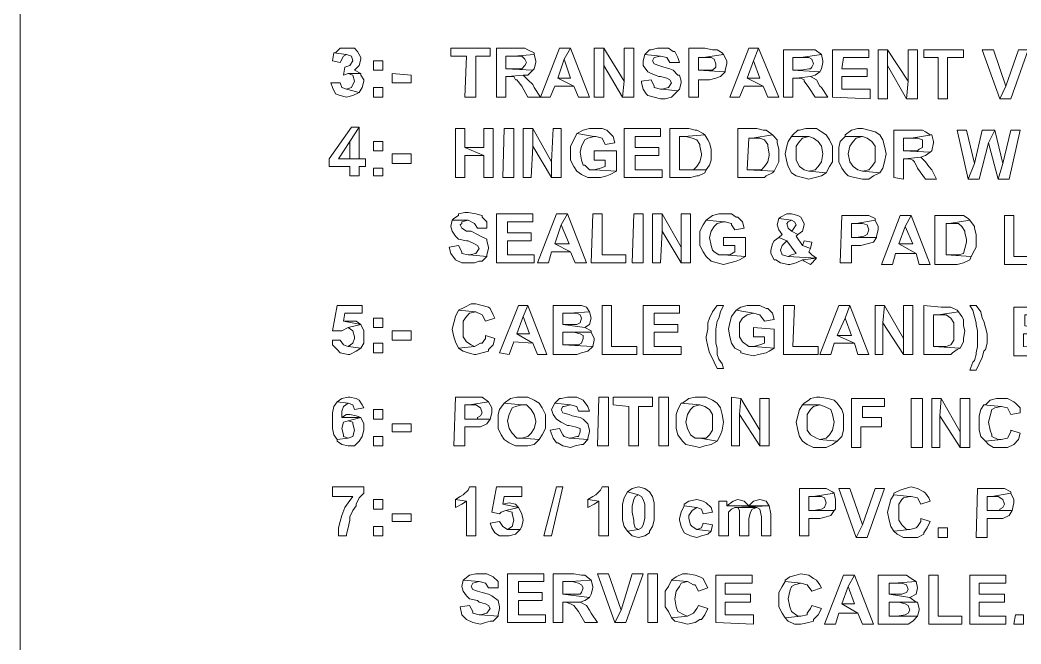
# Model space of a CAD drawing. Header units: inches. Extents: x 0.2 to 10.8, y 0.5 to 8.
# Drawn here: x 3.067 to 4.124, y 1.843 to 2.501 of the extents above; entities that cross this region are included whole.
import ezdxf

# ---------------------------------------------------------------- set-up
doc = ezdxf.new("R2010")
doc.units = ezdxf.units.IN
doc.header["$MEASUREMENT"] = 0
doc.layers.add('PDF_Geometry', color=7, linetype='Continuous')

msp = doc.modelspace()

# ---------------------------------------------------------------- linework, layer by layer
at = {"layer": 'PDF_Geometry', "lineweight": 13}
for points in [[(3.0667, 6.8167), (5.7417, 6.8167), (5.7417, 1.3367), (3.0667, 1.3367), (3.0667, 6.8167)], [(3.3983, 2.4667), (3.3967, 2.4583), (3.405, 2.4567), (3.4083, 2.4633), (3.4117, 2.465), (3.3983, 2.4667)], [(3.4117, 2.4717), (3.4117, 2.4717), (3.405, 2.4717), (3.4, 2.4667), (3.3983, 2.4667), (3.4117, 2.465), (3.4167, 2.4633), (3.4183, 2.4583), (3.415, 2.4533), (3.41, 2.4517), (3.4083, 2.4433), (3.4133, 2.445), (3.4267, 2.445), (3.42, 2.4483), (3.42, 2.4483), (3.425, 2.4533), (3.4267, 2.46), (3.4267, 2.4617), (3.4233, 2.4683), (3.42, 2.4717), (3.4117, 2.4717)], [(3.5633, 2.4717), (3.5217, 2.4717), (3.5217, 2.4633), (3.5383, 2.4633), (3.5367, 2.42), (3.5483, 2.42), (3.5483, 2.4633), (3.5633, 2.4633), (3.5633, 2.4717)], [(3.5917, 2.4717), (3.57, 2.4717), (3.57, 2.42), (3.58, 2.42), (3.58, 2.4417), (3.5817, 2.4417), (3.5983, 2.4433), (3.6033, 2.4433), (3.6083, 2.4483), (3.58, 2.45), (3.58, 2.4633), (3.5883, 2.4633), (3.61, 2.465), (3.61, 2.4667), (3.6033, 2.47), (3.6, 2.4717), (3.5917, 2.4717)], [(3.61, 2.465), (3.5883, 2.4633), (3.5883, 2.4633), (3.5967, 2.4633), (3.6, 2.46), (3.6017, 2.4567), (3.6, 2.4533), (3.5967, 2.45), (3.5967, 2.45), (3.5883, 2.45), (3.58, 2.45), (3.6083, 2.4483), (3.61, 2.45), (3.6117, 2.4567), (3.6117, 2.4583), (3.61, 2.465)], [(3.6483, 2.4717), (3.6367, 2.4717), (3.6167, 2.42), (3.6267, 2.42), (3.6317, 2.4317), (3.6517, 2.4317), (3.635, 2.44), (3.6417, 2.46), (3.6483, 2.4717)], [(3.6483, 2.4717), (3.6417, 2.46), (3.6483, 2.44), (3.635, 2.44), (3.6517, 2.4317), (3.6567, 2.42), (3.6683, 2.42), (3.6483, 2.4717)], [(3.6833, 2.4717), (3.6733, 2.4717), (3.6733, 2.42), (3.6833, 2.42), (3.6833, 2.4533), (3.6833, 2.4717)], [(3.6833, 2.4717), (3.6833, 2.4533), (3.7033, 2.42), (3.705, 2.4367), (3.6833, 2.4717)], [(3.715, 2.4717), (3.705, 2.4717), (3.705, 2.4367), (3.7033, 2.42), (3.715, 2.42), (3.715, 2.4717)], [(3.7267, 2.465), (3.725, 2.4583), (3.725, 2.4533), (3.73, 2.4467), (3.7333, 2.445), (3.7417, 2.4417), (3.7433, 2.4417), (3.75, 2.44), (3.7533, 2.4383), (3.755, 2.435), (3.7517, 2.43), (3.7517, 2.43), (3.745, 2.4283), (3.7617, 2.4267), (3.7633, 2.4283), (3.765, 2.435), (3.765, 2.4367), (3.7633, 2.4433), (3.7617, 2.4433), (3.7567, 2.4483), (3.7533, 2.45), (3.7467, 2.4517), (3.7417, 2.4533), (3.7367, 2.455), (3.735, 2.4583), (3.7367, 2.4617), (3.7367, 2.4617), (3.7433, 2.4633), (3.7267, 2.465)], [(3.7433, 2.4717), (3.74, 2.4717), (3.7333, 2.47), (3.7317, 2.47), (3.7267, 2.465), (3.7267, 2.465), (3.7433, 2.4633), (3.75, 2.4617), (3.7533, 2.4567), (3.7633, 2.4567), (3.7617, 2.4617), (3.7583, 2.4683), (3.7567, 2.4683), (3.7517, 2.4717), (3.7433, 2.4717)], [(3.79, 2.4717), (3.7733, 2.4717), (3.7733, 2.42), (3.7833, 2.42), (3.7833, 2.4383), (3.79, 2.4383), (3.795, 2.4383), (3.8017, 2.44), (3.8067, 2.4417), (3.8117, 2.4467), (3.7833, 2.4483), (3.7833, 2.4617), (3.7883, 2.4617), (3.81, 2.465), (3.8083, 2.4667), (3.8033, 2.47), (3.7983, 2.47), (3.79, 2.4717)], [(3.81, 2.465), (3.7883, 2.4617), (3.79, 2.4617), (3.7967, 2.4617), (3.8, 2.46), (3.8017, 2.455), (3.8017, 2.4517), (3.7983, 2.4483), (3.7967, 2.4483), (3.79, 2.4483), (3.7833, 2.4483), (3.8117, 2.4467), (3.8117, 2.4483), (3.8133, 2.455), (3.8133, 2.4583), (3.81, 2.465)], [(3.8467, 2.4717), (3.8367, 2.4717), (3.8167, 2.42), (3.8267, 2.42), (3.8317, 2.4317), (3.8517, 2.4317), (3.835, 2.44), (3.8417, 2.4583), (3.8467, 2.4717)], [(3.8467, 2.4717), (3.8417, 2.4583), (3.8483, 2.44), (3.835, 2.44), (3.8517, 2.4317), (3.8567, 2.42), (3.8683, 2.42), (3.8467, 2.4717)], [(3.895, 2.47), (3.8733, 2.47), (3.8733, 2.42), (3.8833, 2.42), (3.8833, 2.44), (3.8867, 2.44), (3.9017, 2.4417), (3.9067, 2.4433), (3.9117, 2.4467), (3.8833, 2.4483), (3.8833, 2.4617), (3.8917, 2.4617), (3.9133, 2.465), (3.9133, 2.465), (3.9067, 2.47), (3.9033, 2.47), (3.895, 2.47)], [(3.9133, 2.465), (3.8917, 2.4617), (3.8933, 2.4617), (3.9, 2.4617), (3.9033, 2.46), (3.905, 2.455), (3.9033, 2.4517), (3.9017, 2.45), (3.9, 2.45), (3.8917, 2.4483), (3.8833, 2.4483), (3.9117, 2.4467), (3.9133, 2.45), (3.915, 2.4567), (3.915, 2.4583), (3.9133, 2.465)], [(3.9633, 2.47), (3.925, 2.47), (3.925, 2.42), (3.965, 2.4183), (3.965, 2.4283), (3.935, 2.4283), (3.935, 2.4417), (3.9617, 2.4417), (3.9617, 2.45), (3.935, 2.45), (3.9367, 2.4617), (3.9633, 2.4617), (3.9633, 2.47)], [(3.9833, 2.47), (3.9733, 2.47), (3.9733, 2.4183), (3.9833, 2.4183), (3.9833, 2.4533), (3.9833, 2.47)], [(3.9833, 2.47), (3.9833, 2.4533), (4.0033, 2.4183), (4.005, 2.4367), (3.9833, 2.47)], [(4.015, 2.47), (4.005, 2.47), (4.005, 2.4367), (4.0033, 2.4183), (4.015, 2.4183), (4.015, 2.47)], [(4.0633, 2.47), (4.0217, 2.47), (4.0217, 2.4617), (4.0367, 2.4617), (4.0367, 2.4183), (4.0467, 2.4183), (4.0467, 2.4617), (4.0633, 2.4617), (4.0633, 2.47)], [(4.095, 2.47), (4.0833, 2.47), (4.1017, 2.4183), (4.1083, 2.4317), (4.095, 2.47)], [(4.1317, 2.47), (4.1217, 2.47), (4.1083, 2.4317), (4.1017, 2.4183), (4.1133, 2.4183), (4.1317, 2.47)], [(3.45, 2.4583), (3.44, 2.4583), (3.44, 2.4483), (3.45, 2.4483), (3.45, 2.4583)], [(3.4267, 2.445), (3.4133, 2.445), (3.4183, 2.4433), (3.42, 2.4367), (3.4167, 2.43), (3.4117, 2.4283), (3.425, 2.425), (3.4283, 2.43), (3.43, 2.4367), (3.43, 2.4383), (3.4267, 2.4433), (3.4267, 2.445)], [(3.46, 2.435), (3.46, 2.445), (3.48, 2.4433), (3.48, 2.435), (3.46, 2.435)], [(3.5983, 2.4433), (3.5817, 2.4417), (3.5883, 2.4417), (3.59, 2.4383), (3.5917, 2.4383), (3.5967, 2.4317), (3.6033, 2.42), (3.6167, 2.42), (3.61, 2.43), (3.6083, 2.4333), (3.6033, 2.4383), (3.5983, 2.4433)], [(3.405, 2.435), (3.395, 2.435), (3.3967, 2.43), (3.4, 2.4233), (3.405, 2.4217), (3.4117, 2.42), (3.4183, 2.4217), (3.425, 2.425), (3.4117, 2.4283), (3.4067, 2.43), (3.405, 2.435)], [(3.7333, 2.4383), (3.7233, 2.4367), (3.7233, 2.435), (3.725, 2.4283), (3.7283, 2.4233), (3.73, 2.4217), (3.7367, 2.42), (3.7433, 2.4183), (3.7483, 2.4183), (3.755, 2.42), (3.7567, 2.4217), (3.7617, 2.4267), (3.745, 2.4283), (3.7433, 2.4283), (3.7367, 2.43), (3.7367, 2.4317), (3.7333, 2.4383)], [(3.9017, 2.4417), (3.8867, 2.44), (3.8917, 2.44), (3.895, 2.4383), (3.895, 2.4367), (3.9, 2.43), (3.9067, 2.42), (3.92, 2.42), (3.9133, 2.43), (3.9117, 2.4317), (3.9083, 2.4383), (3.9017, 2.4417)], [(3.45, 2.43), (3.44, 2.43), (3.44, 2.42), (3.45, 2.42), (3.45, 2.43)], [(3.425, 2.3883), (3.4167, 2.3883), (3.3933, 2.355), (3.3933, 2.3467), (3.415, 2.3467), (3.415, 2.3367), (3.425, 2.3367), (3.425, 2.3467), (3.4317, 2.3467), (3.4317, 2.355), (3.425, 2.355), (3.4033, 2.355), (3.415, 2.3733), (3.425, 2.3883)], [(3.425, 2.3883), (3.415, 2.3733), (3.415, 2.355), (3.4033, 2.355), (3.425, 2.355), (3.425, 2.3883)], [(3.5367, 2.3867), (3.5267, 2.3867), (3.5267, 2.335), (3.5367, 2.335), (3.5367, 2.3583), (3.5567, 2.3583), (3.5367, 2.3667), (3.5367, 2.3867)], [(3.5667, 2.3867), (3.5567, 2.3867), (3.5567, 2.3667), (3.5367, 2.3667), (3.5567, 2.3583), (3.5567, 2.335), (3.5667, 2.335), (3.5667, 2.3867)], [(3.5767, 2.335), (3.5783, 2.3867), (3.5883, 2.3867), (3.5883, 2.335), (3.5767, 2.335)], [(3.6083, 2.3867), (3.5983, 2.3867), (3.5983, 2.335), (3.6067, 2.335), (3.6083, 2.3683), (3.6083, 2.3867)], [(3.6083, 2.3867), (3.6083, 2.3683), (3.6283, 2.335), (3.6283, 2.3517), (3.6083, 2.3867)], [(3.6383, 2.3867), (3.63, 2.3867), (3.6283, 2.3517), (3.6283, 2.335), (3.6383, 2.335), (3.6383, 2.3867)], [(3.655, 2.3817), (3.6517, 2.375), (3.6517, 2.375), (3.6483, 2.3683), (3.6483, 2.3617), (3.6483, 2.3533), (3.6517, 2.3467), (3.655, 2.3417), (3.66, 2.3383), (3.66, 2.3383), (3.6667, 2.335), (3.6733, 2.335), (3.68, 2.335), (3.6867, 2.3367), (3.69, 2.3383), (3.6967, 2.3417), (3.6733, 2.3433), (3.6683, 2.3433), (3.6633, 2.3483), (3.6617, 2.3483), (3.66, 2.3533), (3.6583, 2.3617), (3.66, 2.3683), (3.6633, 2.375), (3.6667, 2.3767), (3.6733, 2.3783), (3.655, 2.3817)], [(3.6733, 2.3867), (3.6683, 2.3867), (3.6617, 2.385), (3.655, 2.3817), (3.6733, 2.3783), (3.675, 2.3783), (3.6817, 2.3767), (3.6817, 2.3767), (3.685, 2.37), (3.695, 2.3717), (3.6933, 2.3783), (3.6883, 2.3833), (3.6867, 2.385), (3.6817, 2.3867), (3.6733, 2.3867)], [(3.7433, 2.3867), (3.705, 2.3867), (3.705, 2.335), (3.745, 2.335), (3.745, 2.3433), (3.7167, 2.3433), (3.7167, 2.3583), (3.7417, 2.3583), (3.7417, 2.3667), (3.7167, 2.3667), (3.7167, 2.3783), (3.7433, 2.3783), (3.7433, 2.3867)], [(3.7733, 2.3867), (3.7533, 2.3867), (3.7533, 2.335), (3.7733, 2.335), (3.775, 2.335), (3.7817, 2.3367), (3.7833, 2.3367), (3.79, 2.34), (3.7917, 2.3433), (3.7633, 2.3433), (3.7633, 2.3783), (3.7683, 2.3783), (3.79, 2.38), (3.7883, 2.3817), (3.7817, 2.385), (3.78, 2.385), (3.7733, 2.3867)], [(3.79, 2.38), (3.7683, 2.3783), (3.77, 2.3783), (3.7767, 2.3767), (3.7817, 2.375), (3.785, 2.37), (3.785, 2.3683), (3.7867, 2.36), (3.7867, 2.3583), (3.785, 2.3517), (3.7817, 2.3467), (3.7783, 2.3433), (3.7717, 2.3433), (3.7633, 2.3433), (3.7917, 2.3433), (3.795, 2.3483), (3.7967, 2.3533), (3.7967, 2.36), (3.7967, 2.365), (3.795, 2.3717), (3.7933, 2.375), (3.79, 2.38)], [(3.845, 2.3867), (3.825, 2.3867), (3.825, 2.335), (3.845, 2.335), (3.8467, 2.335), (3.8533, 2.335), (3.855, 2.3367), (3.8617, 2.34), (3.8633, 2.3417), (3.835, 2.3433), (3.8367, 2.3767), (3.84, 2.3767), (3.8617, 2.38), (3.86, 2.3817), (3.855, 2.385), (3.8517, 2.385), (3.845, 2.3867)], [(3.8617, 2.38), (3.84, 2.3767), (3.8433, 2.3767), (3.8483, 2.3767), (3.8533, 2.375), (3.8567, 2.37), (3.8567, 2.3683), (3.8583, 2.36), (3.8583, 2.3583), (3.8567, 2.3517), (3.8533, 2.3467), (3.85, 2.3433), (3.8433, 2.3433), (3.835, 2.3433), (3.8633, 2.3417), (3.8667, 2.3483), (3.8683, 2.3517), (3.8683, 2.36), (3.8683, 2.365), (3.8667, 2.3717), (3.8667, 2.375), (3.8617, 2.38)], [(3.9, 2.3867), (3.8967, 2.3867), (3.89, 2.385), (3.8883, 2.385), (3.8833, 2.38), (3.8817, 2.3783), (3.9, 2.3783), (3.905, 2.3767), (3.91, 2.3733), (3.9133, 2.3683), (3.915, 2.36), (3.915, 2.36), (3.9133, 2.3517), (3.91, 2.3467), (3.9067, 2.3433), (3.9, 2.3417), (3.9183, 2.34), (3.9217, 2.3467), (3.925, 2.3517), (3.925, 2.36), (3.925, 2.36), (3.925, 2.3683), (3.9217, 2.375), (3.9183, 2.38), (3.9133, 2.3833), (3.9083, 2.3867), (3.9, 2.3867)], [(3.9567, 2.3867), (3.9517, 2.3867), (3.945, 2.385), (3.945, 2.385), (3.9383, 2.38), (3.9383, 2.3783), (3.9567, 2.3783), (3.9617, 2.3767), (3.9667, 2.3733), (3.97, 2.3683), (3.97, 2.36), (3.97, 2.36), (3.97, 2.3517), (3.9667, 2.3467), (3.9633, 2.3433), (3.9567, 2.3417), (3.975, 2.34), (3.9783, 2.345), (3.98, 2.3517), (3.9817, 2.36), (3.9817, 2.36), (3.98, 2.3683), (3.9783, 2.375), (3.975, 2.38), (3.97, 2.3833), (3.9633, 2.385), (3.9567, 2.3867)], [(4.0117, 2.385), (3.99, 2.385), (3.99, 2.335), (4, 2.3333), (4, 2.355), (4.0017, 2.355), (4.0183, 2.3567), (4.0233, 2.3583), (4.0283, 2.3617), (4, 2.3633), (4, 2.3767), (4.0083, 2.3767), (4.03, 2.38), (4.0283, 2.38), (4.0233, 2.3833), (4.02, 2.385), (4.0117, 2.385)], [(4.03, 2.38), (4.0083, 2.3767), (4.0083, 2.3767), (4.015, 2.3767), (4.02, 2.375), (4.02, 2.37), (4.02, 2.3667), (4.0167, 2.365), (4.015, 2.3633), (4.0067, 2.3633), (4, 2.3633), (4.0283, 2.3617), (4.03, 2.3633), (4.0317, 2.3717), (4.0317, 2.3733), (4.03, 2.38)], [(4.0667, 2.385), (4.0567, 2.385), (4.0683, 2.3333), (4.075, 2.35), (4.0667, 2.385)], [(4.0967, 2.385), (4.0833, 2.385), (4.075, 2.35), (4.0683, 2.3333), (4.08, 2.3333), (4.09, 2.3717), (4.0967, 2.385)], [(4.0967, 2.385), (4.09, 2.3717), (4.1, 2.3333), (4.105, 2.35), (4.0967, 2.385)], [(4.1233, 2.385), (4.1133, 2.385), (4.105, 2.35), (4.1, 2.3333), (4.1117, 2.3333), (4.1233, 2.385)], [(3.45, 2.3733), (3.44, 2.3733), (3.44, 2.3633), (3.45, 2.3633), (3.45, 2.3733)], [(3.8817, 2.3783), (3.8783, 2.3733), (3.8767, 2.3683), (3.875, 2.36), (3.8767, 2.3517), (3.8783, 2.3467), (3.8817, 2.34), (3.8867, 2.3367), (3.8933, 2.335), (3.9, 2.3333), (3.9067, 2.335), (3.9133, 2.3367), (3.9183, 2.34), (3.9183, 2.34), (3.9, 2.3417), (3.895, 2.3433), (3.89, 2.3467), (3.89, 2.3467), (3.8867, 2.3533), (3.8867, 2.36), (3.8867, 2.36), (3.8867, 2.3683), (3.89, 2.3733), (3.8933, 2.3767), (3.9, 2.3783), (3.8817, 2.3783)], [(3.9383, 2.3783), (3.9333, 2.3733), (3.9317, 2.3667), (3.9317, 2.36), (3.9317, 2.3517), (3.935, 2.345), (3.9383, 2.34), (3.9417, 2.3367), (3.9483, 2.335), (3.9567, 2.3333), (3.9633, 2.3333), (3.9683, 2.3367), (3.975, 2.34), (3.975, 2.34), (3.9567, 2.3417), (3.9517, 2.3433), (3.9467, 2.3467), (3.9467, 2.3467), (3.9433, 2.3517), (3.9417, 2.36), (3.9417, 2.36), (3.9433, 2.3683), (3.9467, 2.3733), (3.95, 2.3767), (3.9567, 2.3783), (3.9383, 2.3783)], [(3.46, 2.35), (3.46, 2.36), (3.48, 2.36), (3.48, 2.35), (3.46, 2.35)], [(3.6967, 2.3633), (3.6733, 2.3633), (3.6733, 2.3533), (3.685, 2.3533), (3.685, 2.3467), (3.68, 2.345), (3.6733, 2.3433), (3.6967, 2.3417), (3.6967, 2.3633)], [(4.0183, 2.3567), (4.0017, 2.355), (4.0067, 2.355), (4.01, 2.3533), (4.0117, 2.3517), (4.015, 2.345), (4.0233, 2.3333), (4.035, 2.3333), (4.03, 2.3433), (4.0267, 2.3467), (4.0233, 2.3517), (4.0183, 2.3567)], [(3.45, 2.345), (3.44, 2.345), (3.44, 2.3367), (3.45, 2.3367), (3.45, 2.345)], [(3.54, 2.2983), (3.5367, 2.2983), (3.53, 2.2967), (3.53, 2.295), (3.525, 2.2917), (3.5233, 2.29), (3.54, 2.29), (3.5467, 2.2867), (3.55, 2.2817), (3.56, 2.2817), (3.56, 2.2883), (3.555, 2.2933), (3.555, 2.295), (3.5483, 2.2967), (3.54, 2.2983)], [(3.6083, 2.2967), (3.57, 2.2967), (3.57, 2.245), (3.61, 2.245), (3.61, 2.2533), (3.5817, 2.2533), (3.5817, 2.2683), (3.6067, 2.2683), (3.6067, 2.2767), (3.5817, 2.2767), (3.5817, 2.2883), (3.6083, 2.2883), (3.6083, 2.2967)], [(3.645, 2.2967), (3.6333, 2.2967), (3.6133, 2.245), (3.625, 2.245), (3.6283, 2.2567), (3.6483, 2.2567), (3.6317, 2.265), (3.6383, 2.285), (3.645, 2.2967)], [(3.645, 2.2967), (3.6383, 2.285), (3.6467, 2.265), (3.6317, 2.265), (3.6483, 2.2567), (3.6533, 2.245), (3.665, 2.245), (3.645, 2.2967)], [(3.6817, 2.2967), (3.6717, 2.2967), (3.67, 2.245), (3.7067, 2.245), (3.7067, 2.2533), (3.6817, 2.2533), (3.6817, 2.2967)], [(3.7133, 2.245), (3.715, 2.2967), (3.725, 2.2967), (3.725, 2.245), (3.7133, 2.245)], [(3.745, 2.2967), (3.735, 2.2967), (3.735, 2.245), (3.7433, 2.245), (3.745, 2.2783), (3.745, 2.2967)], [(3.745, 2.2967), (3.745, 2.2783), (3.765, 2.245), (3.765, 2.2617), (3.745, 2.2967)], [(3.775, 2.2967), (3.765, 2.2967), (3.765, 2.2617), (3.765, 2.245), (3.775, 2.245), (3.775, 2.2967)], [(3.81, 2.2967), (3.805, 2.2967), (3.7983, 2.295), (3.7917, 2.29), (3.81, 2.2883), (3.8117, 2.2883), (3.8183, 2.2867), (3.8183, 2.285), (3.8217, 2.28), (3.8317, 2.2817), (3.83, 2.2883), (3.825, 2.2933), (3.8233, 2.2933), (3.8183, 2.2967), (3.81, 2.2967)], [(3.8817, 2.2967), (3.8767, 2.2967), (3.87, 2.2933), (3.8683, 2.2917), (3.8817, 2.29), (3.885, 2.2883), (3.8867, 2.285), (3.8833, 2.28), (3.8817, 2.2783), (3.8883, 2.275), (3.8933, 2.2783), (3.895, 2.285), (3.895, 2.2867), (3.8917, 2.2933), (3.8883, 2.295), (3.8817, 2.2967)], [(3.9517, 2.295), (3.935, 2.295), (3.9333, 2.245), (3.945, 2.245), (3.945, 2.2633), (3.9517, 2.2633), (3.955, 2.2633), (3.9617, 2.265), (3.9683, 2.2667), (3.9717, 2.2717), (3.945, 2.2717), (3.945, 2.2867), (3.95, 2.2867), (3.97, 2.29), (3.97, 2.2917), (3.9633, 2.295), (3.96, 2.295), (3.9517, 2.295)], [(4.0083, 2.295), (3.9967, 2.295), (3.9767, 2.2433), (3.9883, 2.2433), (3.9917, 2.255), (4.0133, 2.255), (3.995, 2.265), (4.0017, 2.2833), (4.0083, 2.295)], [(4.0083, 2.295), (4.0017, 2.2833), (4.01, 2.265), (3.995, 2.265), (4.0133, 2.255), (4.0167, 2.2433), (4.0283, 2.2433), (4.0083, 2.295)], [(4.0533, 2.295), (4.0333, 2.295), (4.0333, 2.2433), (4.0533, 2.2433), (4.0567, 2.2433), (4.0633, 2.245), (4.0633, 2.245), (4.07, 2.2483), (4.0717, 2.2517), (4.045, 2.2533), (4.045, 2.2867), (4.0483, 2.2867), (4.07, 2.29), (4.0683, 2.2917), (4.0633, 2.295), (4.0617, 2.295), (4.0533, 2.295)], [(4.1167, 2.295), (4.1067, 2.295), (4.1067, 2.2433), (4.1417, 2.2433), (4.1417, 2.2517), (4.1167, 2.2517), (4.1167, 2.295)], [(3.5233, 2.29), (3.5217, 2.2833), (3.5233, 2.2783), (3.5267, 2.2733), (3.53, 2.27), (3.5383, 2.2683), (3.54, 2.2683), (3.5467, 2.265), (3.55, 2.2633), (3.5517, 2.26), (3.5483, 2.255), (3.5483, 2.255), (3.5417, 2.2533), (3.56, 2.2517), (3.56, 2.2533), (3.5617, 2.26), (3.5617, 2.2617), (3.56, 2.2683), (3.56, 2.27), (3.5533, 2.2733), (3.55, 2.275), (3.5433, 2.2783), (3.5383, 2.2783), (3.5333, 2.2817), (3.5317, 2.285), (3.5333, 2.2867), (3.5333, 2.2883), (3.54, 2.29), (3.5233, 2.29)], [(3.7917, 2.29), (3.7883, 2.285), (3.7883, 2.285), (3.785, 2.2783), (3.785, 2.27), (3.785, 2.2633), (3.7883, 2.2567), (3.7917, 2.2517), (3.7967, 2.2467), (3.7967, 2.2467), (3.8033, 2.245), (3.81, 2.2433), (3.8167, 2.245), (3.8233, 2.2467), (3.8267, 2.2483), (3.8333, 2.2517), (3.81, 2.2533), (3.805, 2.2533), (3.8, 2.2567), (3.7983, 2.2583), (3.7967, 2.2633), (3.795, 2.2717), (3.7967, 2.2783), (3.8, 2.2833), (3.8033, 2.2867), (3.81, 2.2883), (3.7917, 2.29)], [(3.8683, 2.2917), (3.8667, 2.285), (3.8683, 2.28), (3.8717, 2.275), (3.8683, 2.2717), (3.8767, 2.2683), (3.8867, 2.255), (3.8817, 2.2533), (3.8783, 2.2517), (3.9083, 2.25), (3.9033, 2.2533), (3.9, 2.2567), (3.9017, 2.26), (3.9017, 2.26), (3.8933, 2.2633), (3.8867, 2.2733), (3.8883, 2.275), (3.8817, 2.2783), (3.8783, 2.2817), (3.8767, 2.2867), (3.8783, 2.2883), (3.8817, 2.29), (3.8683, 2.2917)], [(3.97, 2.29), (3.95, 2.2867), (3.95, 2.2867), (3.9567, 2.2867), (3.9617, 2.285), (3.9633, 2.28), (3.9617, 2.275), (3.9583, 2.2733), (3.9583, 2.2733), (3.95, 2.2717), (3.945, 2.2717), (3.9717, 2.2717), (3.9717, 2.2733), (3.9733, 2.28), (3.9733, 2.2833), (3.97, 2.29)], [(4.07, 2.29), (4.0483, 2.2867), (4.0517, 2.2867), (4.0583, 2.2867), (4.0617, 2.2833), (4.065, 2.2783), (4.065, 2.2767), (4.0667, 2.27), (4.0667, 2.2667), (4.065, 2.26), (4.0633, 2.255), (4.0583, 2.2533), (4.0517, 2.2533), (4.045, 2.2533), (4.0717, 2.2517), (4.075, 2.2583), (4.0767, 2.2617), (4.0767, 2.2683), (4.0767, 2.275), (4.075, 2.2817), (4.075, 2.2833), (4.07, 2.29)], [(3.53, 2.2633), (3.52, 2.2617), (3.52, 2.2617), (3.5217, 2.255), (3.5267, 2.2483), (3.5267, 2.2483), (3.5333, 2.245), (3.5417, 2.245), (3.5467, 2.245), (3.5517, 2.2467), (3.555, 2.2467), (3.56, 2.2517), (3.5417, 2.2533), (3.54, 2.2533), (3.5333, 2.255), (3.5333, 2.2567), (3.53, 2.2633)], [(3.8333, 2.2717), (3.81, 2.2717), (3.81, 2.2633), (3.8217, 2.2633), (3.8217, 2.2567), (3.8167, 2.2533), (3.81, 2.2533), (3.8333, 2.2517), (3.8333, 2.2717)], [(3.8683, 2.2717), (3.8633, 2.2683), (3.8617, 2.265), (3.86, 2.2583), (3.86, 2.255), (3.8633, 2.2483), (3.865, 2.2483), (3.87, 2.245), (3.8783, 2.2433), (3.88, 2.2433), (3.8867, 2.245), (3.8867, 2.245), (3.8933, 2.2483), (3.9083, 2.25), (3.8783, 2.2517), (3.8717, 2.2533), (3.87, 2.2583), (3.8717, 2.2633), (3.8767, 2.2683), (3.8683, 2.2717)], [(3.895, 2.2683), (3.8933, 2.2633), (3.9017, 2.26), (3.9033, 2.2667), (3.895, 2.2683)], [(3.9083, 2.25), (3.8933, 2.2483), (3.895, 2.2467), (3.9017, 2.2433), (3.9083, 2.25)], [(3.4283, 2.2), (3.4017, 2.2), (3.3967, 2.1733), (3.405, 2.1733), (3.4067, 2.1733), (3.4133, 2.1767), (3.4267, 2.18), (3.4083, 2.1833), (3.41, 2.1917), (3.4283, 2.1917), (3.4283, 2.2)], [(3.5483, 2.2017), (3.5433, 2.2017), (3.5367, 2.1983), (3.53, 2.195), (3.53, 2.195), (3.5483, 2.1933), (3.5483, 2.1933), (3.555, 2.19), (3.555, 2.19), (3.5583, 2.1833), (3.5683, 2.1867), (3.5667, 2.19), (3.5633, 2.1967), (3.5617, 2.1983), (3.555, 2.2), (3.5483, 2.2017)], [(3.6033, 2.2), (3.5933, 2.2), (3.5733, 2.15), (3.5833, 2.1483), (3.5883, 2.1617), (3.6083, 2.16), (3.5917, 2.17), (3.5983, 2.1883), (3.6033, 2.2)], [(3.6033, 2.2), (3.5983, 2.1883), (3.605, 2.17), (3.5917, 2.17), (3.6083, 2.16), (3.6133, 2.1483), (3.6233, 2.1483), (3.6033, 2.2)], [(3.65, 2.2), (3.63, 2.2), (3.63, 2.1483), (3.6467, 2.1483), (3.655, 2.1483), (3.66, 2.15), (3.66, 2.15), (3.6667, 2.1517), (3.6717, 2.1567), (3.64, 2.1583), (3.64, 2.1717), (3.6483, 2.1717), (3.67, 2.1717), (3.67, 2.1733), (3.6633, 2.1767), (3.64, 2.18), (3.64, 2.1917), (3.6467, 2.1917), (3.6683, 2.1933), (3.665, 2.1983), (3.66, 2.2), (3.6583, 2.2), (3.65, 2.2)], [(3.6917, 2.2), (3.6817, 2.2), (3.6817, 2.1483), (3.7183, 2.1483), (3.7183, 2.1567), (3.6917, 2.1567), (3.6917, 2.2)], [(3.7633, 2.2), (3.725, 2.2), (3.725, 2.1483), (3.765, 2.1483), (3.765, 2.1567), (3.7367, 2.1567), (3.7367, 2.1717), (3.7617, 2.1717), (3.7617, 2.18), (3.7367, 2.18), (3.7367, 2.1917), (3.7633, 2.1917), (3.7633, 2.2)], [(3.81, 2.2), (3.8033, 2.2), (3.8017, 2.1983), (3.7983, 2.1933), (3.795, 2.1867), (3.7933, 2.1817), (3.7933, 2.175), (3.7917, 2.1667), (3.7917, 2.165), (3.7933, 2.1567), (3.795, 2.15), (3.7967, 2.1467), (3.8, 2.14), (3.8033, 2.1333), (3.81, 2.1333), (3.8083, 2.1383), (3.805, 2.1433), (3.8033, 2.1483), (3.8033, 2.155), (3.8017, 2.16), (3.8017, 2.1667), (3.8017, 2.1683), (3.8017, 2.175), (3.8033, 2.1833), (3.805, 2.1867), (3.8067, 2.1933), (3.81, 2.2)], [(3.8417, 2.2), (3.835, 2.2), (3.8283, 2.1983), (3.8233, 2.195), (3.8417, 2.1917), (3.8417, 2.1917), (3.8483, 2.19), (3.8483, 2.19), (3.8533, 2.1833), (3.8633, 2.185), (3.8617, 2.1917), (3.8567, 2.1967), (3.855, 2.1967), (3.8483, 2.2), (3.8417, 2.2)], [(3.885, 2.2), (3.8733, 2.2), (3.8733, 2.1483), (3.91, 2.1483), (3.91, 2.1567), (3.8833, 2.1567), (3.885, 2.2)], [(3.9433, 2.2), (3.9317, 2.2), (3.9117, 2.1483), (3.9233, 2.1483), (3.9267, 2.16), (3.9483, 2.16), (3.93, 2.1683), (3.9383, 2.1867), (3.9433, 2.2)], [(3.9433, 2.2), (3.9383, 2.1867), (3.945, 2.1683), (3.93, 2.1683), (3.9483, 2.16), (3.9517, 2.1483), (3.9633, 2.1483), (3.9433, 2.2)], [(3.98, 2.2), (3.97, 2.2), (3.97, 2.1483), (3.9783, 2.1483), (3.9783, 2.1817), (3.98, 2.2)], [(3.98, 2.2), (3.9783, 2.1817), (4, 2.1483), (4, 2.165), (3.98, 2.2)], [(4.01, 2.2), (4, 2.2), (4, 2.165), (4, 2.1483), (4.01, 2.1483), (4.01, 2.2)], [(4.04, 2.1983), (4.0217, 2.2), (4.0217, 2.1483), (4.04, 2.1483), (4.0433, 2.1483), (4.05, 2.1483), (4.0517, 2.15), (4.0567, 2.1533), (4.06, 2.155), (4.0317, 2.1567), (4.0317, 2.19), (4.0367, 2.19), (4.0583, 2.1933), (4.0567, 2.195), (4.05, 2.1983), (4.0483, 2.1983), (4.04, 2.1983)], [(4.0767, 2.2), (4.07, 2.2), (4.0733, 2.195), (4.075, 2.1883), (4.0767, 2.1817), (4.0767, 2.18), (4.0783, 2.1733), (4.0783, 2.1667), (4.0783, 2.165), (4.0783, 2.1583), (4.0783, 2.1567), (4.0767, 2.15), (4.0767, 2.1483), (4.075, 2.1417), (4.0733, 2.14), (4.07, 2.1317), (4.0767, 2.1317), (4.08, 2.1383), (4.0833, 2.145), (4.085, 2.1517), (4.0867, 2.1533), (4.0883, 2.16), (4.0883, 2.1667), (4.0883, 2.17), (4.0867, 2.1767), (4.085, 2.1833), (4.0833, 2.1867), (4.0817, 2.1933), (4.0767, 2.2)], [(3.53, 2.195), (3.5267, 2.1883), (3.525, 2.1817), (3.5233, 2.175), (3.525, 2.1667), (3.5267, 2.1617), (3.53, 2.155), (3.5467, 2.1567), (3.5433, 2.1583), (3.5383, 2.1617), (3.5383, 2.1617), (3.535, 2.1667), (3.535, 2.175), (3.535, 2.1833), (3.5383, 2.1883), (3.5417, 2.1917), (3.5483, 2.1933), (3.53, 2.195)], [(3.6683, 2.1933), (3.6467, 2.1917), (3.6483, 2.1917), (3.655, 2.1917), (3.6583, 2.19), (3.66, 2.1867), (3.6583, 2.1817), (3.655, 2.18), (3.655, 2.18), (3.6467, 2.18), (3.64, 2.18), (3.6633, 2.1767), (3.6683, 2.18), (3.67, 2.1867), (3.6683, 2.1933)], [(3.8233, 2.195), (3.8183, 2.1883), (3.8183, 2.1883), (3.8167, 2.1817), (3.815, 2.175), (3.8167, 2.1667), (3.8183, 2.16), (3.8217, 2.155), (3.8283, 2.1517), (3.8283, 2.15), (3.835, 2.1483), (3.8417, 2.1467), (3.8467, 2.1483), (3.855, 2.15), (3.8583, 2.1517), (3.8633, 2.155), (3.8417, 2.1567), (3.8367, 2.1567), (3.83, 2.1617), (3.83, 2.1617), (3.8267, 2.1667), (3.8267, 2.175), (3.8267, 2.1817), (3.83, 2.1867), (3.835, 2.19), (3.8417, 2.1917), (3.8233, 2.195)], [(4.0583, 2.1933), (4.0367, 2.19), (4.0383, 2.19), (4.045, 2.19), (4.05, 2.1867), (4.0533, 2.1817), (4.0533, 2.1817), (4.0533, 2.1733), (4.0533, 2.17), (4.0533, 2.1633), (4.05, 2.1583), (4.045, 2.1567), (4.04, 2.1567), (4.0317, 2.1567), (4.06, 2.155), (4.0633, 2.1617), (4.0633, 2.165), (4.065, 2.1733), (4.0633, 2.1783), (4.0633, 2.185), (4.0617, 2.1883), (4.0583, 2.1933)], [(4.1383, 2.1983), (4.1167, 2.1983), (4.1167, 2.1467), (4.135, 2.1467), (4.1417, 2.1467), (4.1467, 2.1483), (4.1467, 2.1483), (4.1533, 2.15), (4.1583, 2.155), (4.1267, 2.1567), (4.1267, 2.17), (4.1367, 2.17), (4.1583, 2.17), (4.1567, 2.1717), (4.15, 2.175), (4.1283, 2.1783), (4.1283, 2.19), (4.1333, 2.19), (4.1567, 2.1917), (4.1517, 2.1967), (4.1467, 2.1983), (4.145, 2.1983), (4.1383, 2.1983)], [(3.415, 2.1833), (3.4083, 2.1833), (3.4267, 2.18), (3.4217, 2.1833), (3.415, 2.1833)], [(3.4267, 2.18), (3.4133, 2.1767), (3.4183, 2.1733), (3.4183, 2.1733), (3.42, 2.1667), (3.42, 2.165), (3.4183, 2.16), (3.4133, 2.1567), (3.4267, 2.155), (3.43, 2.16), (3.43, 2.1667), (3.43, 2.1733), (3.4267, 2.18)], [(3.45, 2.1867), (3.44, 2.1867), (3.44, 2.1767), (3.45, 2.1767), (3.45, 2.1867)], [(3.46, 2.1633), (3.46, 2.1733), (3.48, 2.1733), (3.48, 2.1633), (3.46, 2.1633)], [(3.5583, 2.1683), (3.5583, 2.165), (3.555, 2.16), (3.5533, 2.16), (3.5467, 2.1567), (3.53, 2.155), (3.535, 2.1517), (3.54, 2.15), (3.5467, 2.1483), (3.5483, 2.1483), (3.555, 2.15), (3.5617, 2.1517), (3.5617, 2.1533), (3.5667, 2.1583), (3.5683, 2.165), (3.5583, 2.1683)], [(3.67, 2.1717), (3.6483, 2.1717), (3.6517, 2.1717), (3.6583, 2.17), (3.6617, 2.1683), (3.6617, 2.165), (3.66, 2.16), (3.6567, 2.1583), (3.65, 2.1583), (3.64, 2.1583), (3.6717, 2.1567), (3.6733, 2.1633), (3.6733, 2.165), (3.67, 2.1717)], [(3.8633, 2.175), (3.8417, 2.1767), (3.8417, 2.1667), (3.8533, 2.1667), (3.8533, 2.16), (3.8483, 2.1583), (3.8417, 2.1567), (3.8633, 2.155), (3.8633, 2.175)], [(3.405, 2.1633), (3.3967, 2.1633), (3.3967, 2.1583), (3.4017, 2.1533), (3.405, 2.15), (3.4133, 2.1483), (3.415, 2.1483), (3.4217, 2.1517), (3.4267, 2.155), (3.4133, 2.1567), (3.4083, 2.1583), (3.405, 2.1633)], [(3.45, 2.16), (3.44, 2.16), (3.44, 2.15), (3.45, 2.15), (3.45, 2.16)], [(3.4017, 2.0983), (3.3983, 2.0933), (3.3967, 2.0867), (3.3967, 2.0767), (3.3967, 2.07), (3.3983, 2.0633), (3.4017, 2.0583), (3.4133, 2.06), (3.4083, 2.0617), (3.4083, 2.0633), (3.4067, 2.07), (3.4083, 2.0767), (3.4133, 2.0783), (3.4267, 2.0817), (3.4067, 2.0817), (3.4067, 2.0883), (3.4083, 2.0933), (3.4133, 2.0967), (3.4017, 2.0983)], [(3.415, 2.1033), (3.4133, 2.1033), (3.4067, 2.1017), (3.4017, 2.0983), (3.4017, 2.0983), (3.4133, 2.0967), (3.4183, 2.095), (3.42, 2.09), (3.43, 2.0917), (3.4283, 2.095), (3.425, 2.1), (3.4217, 2.1017), (3.415, 2.1033)], [(3.5433, 2.1033), (3.5267, 2.1033), (3.525, 2.0517), (3.5367, 2.0517), (3.5367, 2.0717), (3.5433, 2.0717), (3.5467, 2.0717), (3.5533, 2.0717), (3.56, 2.075), (3.5633, 2.08), (3.5367, 2.08), (3.5367, 2.095), (3.5417, 2.095), (3.5617, 2.0983), (3.5617, 2.0983), (3.555, 2.1033), (3.5517, 2.1033), (3.5433, 2.1033)], [(3.5617, 2.0983), (3.5417, 2.095), (3.5417, 2.095), (3.5483, 2.095), (3.5533, 2.0917), (3.555, 2.0867), (3.5533, 2.0833), (3.55, 2.0817), (3.55, 2.08), (3.5417, 2.08), (3.5367, 2.08), (3.5633, 2.08), (3.5633, 2.08), (3.565, 2.0867), (3.565, 2.0917), (3.5617, 2.0983)], [(3.5783, 2.0967), (3.5733, 2.09), (3.5717, 2.085), (3.5717, 2.0767), (3.5717, 2.07), (3.575, 2.0633), (3.5783, 2.0583), (3.5833, 2.055), (3.59, 2.0517), (3.5967, 2.0517), (3.6033, 2.0517), (3.61, 2.0533), (3.615, 2.0583), (3.615, 2.0583), (3.5967, 2.06), (3.5917, 2.06), (3.5867, 2.065), (3.5867, 2.065), (3.5833, 2.07), (3.5817, 2.0783), (3.5817, 2.0783), (3.5833, 2.085), (3.5867, 2.0917), (3.59, 2.0933), (3.5967, 2.095), (3.5783, 2.0967)], [(3.5967, 2.1033), (3.5917, 2.1033), (3.585, 2.1017), (3.585, 2.1017), (3.5783, 2.0967), (3.5783, 2.0967), (3.5967, 2.095), (3.6017, 2.095), (3.6067, 2.09), (3.61, 2.085), (3.6117, 2.0783), (3.6117, 2.0767), (3.61, 2.07), (3.6067, 2.065), (3.6033, 2.0617), (3.5967, 2.06), (3.615, 2.0583), (3.6183, 2.0633), (3.6217, 2.07), (3.6217, 2.0767), (3.6217, 2.0783), (3.6217, 2.085), (3.6183, 2.0917), (3.615, 2.0967), (3.61, 2.1), (3.6033, 2.1033), (3.5967, 2.1033)], [(3.6317, 2.0967), (3.6283, 2.09), (3.63, 2.085), (3.6333, 2.08), (3.6383, 2.0767), (3.645, 2.0733), (3.6467, 2.0733), (3.6533, 2.0717), (3.6583, 2.07), (3.6583, 2.0667), (3.6567, 2.0617), (3.655, 2.0617), (3.6483, 2.06), (3.6667, 2.0583), (3.6667, 2.06), (3.6683, 2.0667), (3.6683, 2.0683), (3.6667, 2.075), (3.6667, 2.075), (3.6617, 2.08), (3.6583, 2.0817), (3.65, 2.0833), (3.6467, 2.085), (3.64, 2.0867), (3.6383, 2.09), (3.64, 2.0933), (3.6417, 2.0933), (3.6483, 2.095), (3.6317, 2.0967)], [(3.6483, 2.1033), (3.645, 2.1033), (3.6383, 2.1017), (3.6367, 2.1017), (3.6317, 2.0967), (3.6317, 2.0967), (3.6483, 2.095), (3.655, 2.0933), (3.6567, 2.0883), (3.6683, 2.0883), (3.6667, 2.0933), (3.6617, 2.1), (3.6617, 2.1), (3.655, 2.1033), (3.6483, 2.1033)], [(3.6767, 2.0517), (3.6783, 2.1033), (3.6883, 2.1033), (3.6883, 2.0517), (3.6767, 2.0517)], [(3.735, 2.1033), (3.6933, 2.1033), (3.6933, 2.095), (3.71, 2.0933), (3.71, 2.0517), (3.72, 2.0517), (3.72, 2.0933), (3.735, 2.0933), (3.735, 2.1033)], [(3.7417, 2.0517), (3.7417, 2.1033), (3.7517, 2.1033), (3.7517, 2.0517), (3.7417, 2.0517)], [(3.765, 2.0967), (3.7617, 2.09), (3.76, 2.085), (3.76, 2.0767), (3.76, 2.07), (3.7617, 2.0633), (3.7667, 2.0567), (3.77, 2.0533), (3.7767, 2.0517), (3.785, 2.05), (3.79, 2.0517), (3.7967, 2.0533), (3.8033, 2.0567), (3.8033, 2.0567), (3.785, 2.06), (3.78, 2.06), (3.775, 2.0633), (3.775, 2.0633), (3.7717, 2.07), (3.77, 2.0767), (3.77, 2.0767), (3.7717, 2.085), (3.775, 2.09), (3.7783, 2.0933), (3.785, 2.095), (3.765, 2.0967)], [(3.785, 2.1033), (3.78, 2.1033), (3.7733, 2.1017), (3.7733, 2.1017), (3.7667, 2.0967), (3.765, 2.0967), (3.785, 2.095), (3.79, 2.0933), (3.795, 2.09), (3.7983, 2.085), (3.7983, 2.0767), (3.7983, 2.0767), (3.7983, 2.0683), (3.795, 2.0633), (3.7917, 2.06), (3.785, 2.06), (3.8033, 2.0567), (3.8067, 2.0633), (3.8083, 2.0683), (3.81, 2.0767), (3.81, 2.0767), (3.8083, 2.085), (3.8067, 2.0917), (3.8033, 2.0967), (3.7983, 2.1), (3.7917, 2.1033), (3.785, 2.1033)], [(3.8283, 2.1017), (3.8183, 2.1033), (3.8183, 2.0517), (3.8267, 2.0517), (3.8267, 2.085), (3.8283, 2.1017)], [(3.8283, 2.1017), (3.8267, 2.085), (3.8483, 2.0517), (3.8483, 2.0683), (3.8283, 2.1017)], [(3.8583, 2.1017), (3.8483, 2.1017), (3.8483, 2.0683), (3.8483, 2.0517), (3.8583, 2.0517), (3.8583, 2.1017)], [(3.8933, 2.095), (3.89, 2.09), (3.8883, 2.0833), (3.8867, 2.0767), (3.8883, 2.0683), (3.89, 2.0617), (3.8933, 2.0567), (3.8983, 2.0533), (3.905, 2.05), (3.9117, 2.05), (3.9183, 2.05), (3.925, 2.0533), (3.93, 2.0567), (3.93, 2.0567), (3.9117, 2.0583), (3.9083, 2.06), (3.9017, 2.0633), (3.9017, 2.0633), (3.8983, 2.0683), (3.8983, 2.0767), (3.8983, 2.0767), (3.8983, 2.085), (3.9017, 2.09), (3.905, 2.0933), (3.9117, 2.095), (3.8933, 2.095)], [(3.9117, 2.1033), (3.9083, 2.1033), (3.9017, 2.1017), (3.9, 2.1), (3.895, 2.0967), (3.8933, 2.095), (3.9117, 2.095), (3.9167, 2.0933), (3.9233, 2.09), (3.925, 2.085), (3.9267, 2.0767), (3.9267, 2.0767), (3.925, 2.0683), (3.9217, 2.0633), (3.9183, 2.06), (3.9117, 2.0583), (3.93, 2.0567), (3.935, 2.0617), (3.9367, 2.0683), (3.9367, 2.0767), (3.9367, 2.0767), (3.9367, 2.085), (3.935, 2.09), (3.93, 2.0967), (3.9267, 2.1), (3.92, 2.1017), (3.9117, 2.1033)], [(3.98, 2.1017), (3.945, 2.1017), (3.945, 2.05), (3.955, 2.05), (3.955, 2.0717), (3.9767, 2.0717), (3.9767, 2.0817), (3.9567, 2.0817), (3.9567, 2.0933), (3.98, 2.0933), (3.98, 2.1017)], [(4.0083, 2.05), (4.0083, 2.1017), (4.02, 2.1017), (4.02, 2.05), (4.0083, 2.05)], [(4.04, 2.1017), (4.03, 2.1017), (4.03, 2.05), (4.0383, 2.05), (4.0383, 2.0833), (4.04, 2.1017)], [(4.04, 2.1017), (4.0383, 2.0833), (4.06, 2.05), (4.06, 2.0667), (4.04, 2.1017)], [(4.07, 2.1017), (4.06, 2.1017), (4.06, 2.0667), (4.06, 2.05), (4.07, 2.05), (4.07, 2.1017)], [(4.085, 2.095), (4.0817, 2.09), (4.08, 2.0833), (4.08, 2.075), (4.08, 2.0683), (4.0817, 2.0617), (4.0867, 2.0567), (4.1033, 2.0583), (4.1, 2.0583), (4.0933, 2.0617), (4.0933, 2.0633), (4.0917, 2.0683), (4.09, 2.0767), (4.0917, 2.0833), (4.0933, 2.09), (4.0967, 2.0917), (4.1033, 2.0933), (4.085, 2.095)], [(4.1033, 2.1017), (4.0983, 2.1017), (4.0917, 2.1), (4.0867, 2.095), (4.085, 2.095), (4.1033, 2.0933), (4.1033, 2.0933), (4.11, 2.0917), (4.11, 2.0917), (4.1133, 2.085), (4.1233, 2.0867), (4.1233, 2.0917), (4.1183, 2.0967), (4.1167, 2.0983), (4.11, 2.1017), (4.1033, 2.1017)], [(3.415, 2.085), (3.4117, 2.085), (3.4067, 2.0817), (3.4267, 2.0817), (3.4217, 2.0833), (3.415, 2.085)], [(3.45, 2.09), (3.44, 2.09), (3.44, 2.08), (3.45, 2.08), (3.45, 2.09)], [(3.4267, 2.0817), (3.4133, 2.0783), (3.4183, 2.0767), (3.4183, 2.075), (3.42, 2.0683), (3.42, 2.0683), (3.4183, 2.0617), (3.4133, 2.06), (3.4017, 2.0583), (3.4017, 2.0567), (3.4067, 2.0533), (3.4133, 2.0517), (3.42, 2.0517), (3.425, 2.0567), (3.4283, 2.0617), (3.43, 2.0683), (3.43, 2.075), (3.4267, 2.0817)], [(3.46, 2.0667), (3.46, 2.075), (3.48, 2.075), (3.48, 2.0667), (3.46, 2.0667)], [(3.6367, 2.07), (3.6267, 2.0683), (3.6267, 2.0683), (3.63, 2.06), (3.6333, 2.055), (3.635, 2.055), (3.64, 2.0517), (3.6483, 2.05), (3.6533, 2.0517), (3.66, 2.0533), (3.6617, 2.0533), (3.6667, 2.0583), (3.6483, 2.06), (3.6467, 2.06), (3.6417, 2.0617), (3.64, 2.0633), (3.6367, 2.07)], [(4.1133, 2.0683), (4.1133, 2.0667), (4.11, 2.06), (4.11, 2.06), (4.1033, 2.0583), (4.0867, 2.0567), (4.09, 2.0533), (4.095, 2.05), (4.1033, 2.05), (4.1033, 2.05), (4.11, 2.05), (4.1167, 2.0533), (4.1167, 2.0533), (4.1217, 2.0583), (4.1233, 2.065), (4.1133, 2.0683)], [(3.45, 2.0617), (3.44, 2.0617), (3.44, 2.0517), (3.45, 2.0517), (3.45, 2.0617)], [(3.43, 2.0083), (3.3967, 2.0083), (3.3967, 1.9983), (3.4183, 1.9983), (3.4183, 1.9983), (3.4133, 1.9917), (3.41, 1.9867), (3.4067, 1.9783), (3.4067, 1.9783), (3.405, 1.9717), (3.4033, 1.965), (3.4033, 1.9567), (3.4117, 1.9567), (3.4117, 1.9583), (3.4133, 1.965), (3.415, 1.9733), (3.415, 1.9767), (3.4183, 1.9833), (3.4217, 1.9883), (3.4217, 1.99), (3.425, 1.9967), (3.43, 2.0017), (3.43, 2.0083)], [(3.5483, 2.0083), (3.5417, 2.0083), (3.54, 2.005), (3.535, 2), (3.5317, 1.9983), (3.5267, 1.995), (3.5383, 1.9933), (3.5383, 1.9567), (3.5483, 1.9567), (3.5483, 2.0083)], [(3.5967, 2.0083), (3.57, 2.0083), (3.565, 1.9817), (3.5733, 1.98), (3.575, 1.9817), (3.58, 1.9833), (3.5933, 1.9867), (3.5767, 1.99), (3.5783, 1.9983), (3.5967, 1.9983), (3.5967, 2.0083)], [(3.62, 1.9567), (3.6333, 2.0083), (3.64, 2.0083), (3.6283, 1.9567), (3.62, 1.9567)], [(3.6883, 2.0083), (3.6817, 2.0083), (3.68, 2.005), (3.675, 2), (3.6717, 1.9983), (3.6667, 1.995), (3.6783, 1.9933), (3.6783, 1.9567), (3.6883, 1.9567), (3.6883, 2.0083)], [(3.7083, 2.0033), (3.705, 1.9967), (3.7033, 1.99), (3.7033, 1.9817), (3.7033, 1.9817), (3.7033, 1.9733), (3.705, 1.9667), (3.7083, 1.9617), (3.72, 1.9633), (3.7167, 1.965), (3.715, 1.97), (3.715, 1.9733), (3.7133, 1.9817), (3.7133, 1.9883), (3.715, 1.995), (3.7167, 1.9983), (3.72, 2), (3.7083, 2.0033)], [(3.72, 2.0083), (3.7133, 2.0067), (3.7083, 2.0033), (3.7083, 2.0033), (3.72, 2), (3.7233, 1.9983), (3.725, 1.995), (3.7267, 1.99), (3.7267, 1.9817), (3.7267, 1.975), (3.725, 1.9683), (3.7233, 1.965), (3.72, 1.9633), (3.7083, 1.9617), (3.7133, 1.9567), (3.72, 1.955), (3.7267, 1.9567), (3.7317, 1.96), (3.7317, 1.9617), (3.735, 1.9667), (3.7367, 1.9733), (3.7367, 1.9817), (3.7367, 1.9833), (3.7367, 1.9917), (3.735, 1.9983), (3.7317, 2.0033), (3.7267, 2.0067), (3.72, 2.0083)], [(3.9067, 2.0067), (3.89, 2.0067), (3.89, 1.9567), (3.9, 1.9567), (3.9, 1.975), (3.9067, 1.975), (3.9117, 1.975), (3.9183, 1.9767), (3.9233, 1.9783), (3.9267, 1.9833), (3.9, 1.9833), (3.9, 1.9983), (3.905, 1.9983), (3.9267, 2.0017), (3.925, 2.0033), (3.9183, 2.0067), (3.915, 2.0067), (3.9067, 2.0067)], [(3.9267, 2.0017), (3.905, 1.9983), (3.905, 1.9983), (3.9133, 1.9983), (3.9167, 1.9967), (3.9183, 1.9917), (3.9167, 1.9867), (3.9133, 1.985), (3.9133, 1.985), (3.905, 1.9833), (3.9, 1.9833), (3.9267, 1.9833), (3.9283, 1.985), (3.9283, 1.9917), (3.9283, 1.995), (3.9267, 2.0017)], [(3.9433, 2.0067), (3.9317, 2.0067), (3.95, 1.955), (3.9567, 1.9683), (3.9433, 2.0067)], [(3.98, 2.0067), (3.97, 2.0067), (3.9567, 1.9683), (3.95, 1.955), (3.9617, 1.955), (3.98, 2.0067)], [(3.99, 2), (3.9867, 1.995), (3.985, 1.9883), (3.9833, 1.9817), (3.985, 1.9733), (3.9867, 1.9667), (3.99, 1.9617), (4.0067, 1.9633), (4.0033, 1.9633), (3.9983, 1.9683), (3.9983, 1.9683), (3.995, 1.9733), (3.995, 1.9817), (3.995, 1.99), (3.9983, 1.995), (4, 1.9967), (4.0067, 1.9983), (3.99, 2)], [(4.0083, 2.0083), (4.0017, 2.0067), (3.9967, 2.005), (3.99, 2.0017), (3.99, 2), (4.0067, 1.9983), (4.0083, 1.9983), (4.015, 1.9967), (4.015, 1.9967), (4.0183, 1.99), (4.0283, 1.9933), (4.0267, 1.9967), (4.0233, 2.0017), (4.0217, 2.0033), (4.015, 2.0067), (4.0083, 2.0083)], [(4.095, 2.0067), (4.0783, 2.0067), (4.0767, 1.955), (4.0883, 1.955), (4.0883, 1.975), (4.095, 1.975), (4.0983, 1.975), (4.105, 1.975), (4.1117, 1.9783), (4.115, 1.9833), (4.0883, 1.9833), (4.0883, 1.9983), (4.0933, 1.9983), (4.1133, 2.0017), (4.1133, 2.0033), (4.1067, 2.0067), (4.1033, 2.0067), (4.095, 2.0067)], [(4.1133, 2.0017), (4.0933, 1.9983), (4.0933, 1.9983), (4.1, 1.9983), (4.105, 1.995), (4.1067, 1.99), (4.105, 1.9867), (4.1017, 1.985), (4.1017, 1.9833), (4.0933, 1.9833), (4.0883, 1.9833), (4.115, 1.9833), (4.115, 1.9833), (4.1167, 1.9917), (4.1167, 1.995), (4.1133, 2.0017)], [(3.45, 1.995), (3.44, 1.995), (3.44, 1.985), (3.45, 1.985), (3.45, 1.995)], [(3.5267, 1.995), (3.5267, 1.9867), (3.5267, 1.9867), (3.5333, 1.99), (3.5383, 1.9933), (3.5267, 1.995)], [(3.5833, 1.9917), (3.5767, 1.99), (3.5933, 1.9867), (3.59, 1.99), (3.5833, 1.9917)], [(3.6667, 1.995), (3.6667, 1.9867), (3.6667, 1.9867), (3.6733, 1.99), (3.6783, 1.9933), (3.6667, 1.995)], [(3.7683, 1.9883), (3.765, 1.9817), (3.7633, 1.975), (3.7633, 1.9733), (3.765, 1.9667), (3.7683, 1.96), (3.7683, 1.96), (3.775, 1.9567), (3.7817, 1.955), (3.7867, 1.9567), (3.7933, 1.9583), (3.7967, 1.9617), (3.7817, 1.9633), (3.7767, 1.9667), (3.775, 1.9683), (3.7733, 1.975), (3.7733, 1.9783), (3.7767, 1.9833), (3.7817, 1.9867), (3.7683, 1.9883)], [(3.7817, 1.995), (3.7817, 1.995), (3.7733, 1.9933), (3.7683, 1.99), (3.7683, 1.9883), (3.7817, 1.9867), (3.7867, 1.985), (3.7883, 1.98), (3.7983, 1.9817), (3.7967, 1.9867), (3.7917, 1.9917), (3.7883, 1.9933), (3.7817, 1.995)], [(3.8133, 1.9933), (3.805, 1.9933), (3.805, 1.9567), (3.815, 1.9567), (3.815, 1.975), (3.815, 1.975), (3.815, 1.9817), (3.8183, 1.985), (3.8217, 1.9867), (3.8583, 1.9883), (3.8133, 1.9883), (3.8133, 1.9933)], [(3.825, 1.995), (3.82, 1.9933), (3.8133, 1.9883), (3.8367, 1.9883), (3.8317, 1.9933), (3.825, 1.995)], [(3.8483, 1.995), (3.8417, 1.9933), (3.8367, 1.9883), (3.8133, 1.9883), (3.8583, 1.9883), (3.855, 1.9933), (3.855, 1.9933), (3.8483, 1.995)], [(3.8583, 1.9883), (3.8217, 1.9867), (3.845, 1.9867), (3.8483, 1.985), (3.8483, 1.985), (3.85, 1.9767), (3.85, 1.9567), (3.86, 1.9567), (3.86, 1.98), (3.86, 1.98), (3.8583, 1.9883)], [(3.46, 1.9717), (3.46, 1.98), (3.48, 1.98), (3.48, 1.9717), (3.46, 1.9717)], [(3.5933, 1.9867), (3.58, 1.9833), (3.5867, 1.9817), (3.5867, 1.98), (3.5883, 1.9733), (3.5883, 1.9733), (3.5867, 1.9667), (3.5817, 1.9633), (3.595, 1.9633), (3.5967, 1.9667), (3.5983, 1.9733), (3.5967, 1.98), (3.5933, 1.9867)], [(3.8217, 1.9867), (3.825, 1.9867), (3.8267, 1.9833), (3.8267, 1.9767), (3.8267, 1.9567), (3.8367, 1.9567), (3.8367, 1.9733), (3.8367, 1.975), (3.8383, 1.9817), (3.84, 1.985), (3.845, 1.9867), (3.8217, 1.9867)], [(3.5733, 1.9717), (3.5633, 1.97), (3.565, 1.965), (3.5683, 1.96), (3.5733, 1.9567), (3.58, 1.9567), (3.5833, 1.9567), (3.59, 1.9583), (3.595, 1.9633), (3.5817, 1.9633), (3.5767, 1.9667), (3.5733, 1.9717)], [(3.7883, 1.97), (3.7867, 1.965), (3.7817, 1.9633), (3.7967, 1.9617), (3.7983, 1.9683), (3.7883, 1.97)], [(4.0183, 1.975), (4.0183, 1.9717), (4.015, 1.9667), (4.0133, 1.965), (4.0067, 1.9633), (3.99, 1.9617), (3.9933, 1.9583), (4, 1.955), (4.0067, 1.955), (4.0083, 1.955), (4.015, 1.955), (4.0217, 1.9583), (4.0217, 1.96), (4.025, 1.965), (4.0283, 1.9717), (4.0183, 1.975)], [(3.45, 1.9667), (3.44, 1.9667), (3.44, 1.9567), (3.45, 1.9567), (3.45, 1.9667)], [(4.0367, 1.955), (4.0367, 1.965), (4.0467, 1.965), (4.0467, 1.955), (4.0367, 1.955)], [(3.5517, 1.9167), (3.5483, 1.9167), (3.5417, 1.915), (3.5417, 1.915), (3.535, 1.91), (3.535, 1.91), (3.5517, 1.9083), (3.5583, 1.9067), (3.5617, 1.9017), (3.5717, 1.9017), (3.5717, 1.9083), (3.5667, 1.9133), (3.5667, 1.9133), (3.56, 1.9167), (3.5517, 1.9167)], [(3.62, 1.9167), (3.5817, 1.9167), (3.5817, 1.865), (3.6217, 1.865), (3.6217, 1.8733), (3.5933, 1.8733), (3.5933, 1.8883), (3.6183, 1.8883), (3.6183, 1.8967), (3.5933, 1.8967), (3.5933, 1.9083), (3.62, 1.9083), (3.62, 1.9167)], [(3.6517, 1.9167), (3.63, 1.9167), (3.63, 1.865), (3.64, 1.865), (3.64, 1.8867), (3.6433, 1.8867), (3.6583, 1.8867), (3.6633, 1.8883), (3.6683, 1.8917), (3.64, 1.895), (3.64, 1.9083), (3.6483, 1.9083), (3.67, 1.91), (3.67, 1.91), (3.6633, 1.915), (3.66, 1.915), (3.6517, 1.9167)], [(3.6883, 1.9167), (3.6767, 1.9167), (3.695, 1.865), (3.7017, 1.8783), (3.6883, 1.9167)], [(3.725, 1.9167), (3.7133, 1.9167), (3.7017, 1.8783), (3.695, 1.865), (3.7067, 1.865), (3.725, 1.9167)], [(3.73, 1.865), (3.73, 1.9167), (3.74, 1.9167), (3.74, 1.865), (3.73, 1.865)], [(3.7717, 1.9167), (3.7667, 1.9167), (3.76, 1.9133), (3.755, 1.91), (3.755, 1.91), (3.7717, 1.9083), (3.7717, 1.9083), (3.7783, 1.905), (3.78, 1.905), (3.7833, 1.8983), (3.7933, 1.9017), (3.7917, 1.905), (3.7883, 1.9117), (3.785, 1.9133), (3.78, 1.915), (3.7717, 1.9167)], [(3.84, 1.915), (3.8017, 1.915), (3.8017, 1.865), (3.8417, 1.8633), (3.8417, 1.8733), (3.8117, 1.8733), (3.8117, 1.8867), (3.8383, 1.8867), (3.8383, 1.895), (3.8117, 1.895), (3.8117, 1.9067), (3.84, 1.9067), (3.84, 1.915)], [(3.8917, 1.9167), (3.8867, 1.915), (3.88, 1.9133), (3.875, 1.91), (3.875, 1.9083), (3.8917, 1.9067), (3.8917, 1.9067), (3.8983, 1.905), (3.8983, 1.905), (3.9033, 1.8983), (3.9133, 1.9017), (3.9117, 1.905), (3.9083, 1.91), (3.905, 1.9117), (3.9, 1.915), (3.8917, 1.9167)], [(3.9483, 1.915), (3.9367, 1.915), (3.9167, 1.8633), (3.9283, 1.8633), (3.9317, 1.875), (3.9517, 1.875), (3.935, 1.885), (3.9417, 1.9033), (3.9483, 1.915)], [(3.9483, 1.915), (3.9417, 1.9033), (3.9483, 1.885), (3.935, 1.885), (3.9517, 1.875), (3.9567, 1.8633), (3.9683, 1.8633), (3.9483, 1.915)], [(3.995, 1.915), (3.9733, 1.915), (3.9733, 1.8633), (3.9917, 1.8633), (3.9983, 1.8633), (4.0033, 1.8633), (4.005, 1.8633), (4.01, 1.8667), (4.015, 1.8717), (3.985, 1.8717), (3.985, 1.8867), (3.9933, 1.8867), (4.015, 1.8867), (4.0133, 1.8867), (4.0067, 1.8917), (3.985, 1.895), (3.985, 1.9067), (3.99, 1.9067), (4.0133, 1.9083), (4.0083, 1.9117), (4.0033, 1.915), (4.0017, 1.915), (3.995, 1.915)], [(4.0367, 1.915), (4.0267, 1.915), (4.0267, 1.8633), (4.0617, 1.8633), (4.0617, 1.8717), (4.0367, 1.8717), (4.0367, 1.915)], [(4.1083, 1.915), (4.07, 1.915), (4.07, 1.8633), (4.1083, 1.8633), (4.1083, 1.8717), (4.08, 1.8717), (4.08, 1.8867), (4.1067, 1.8867), (4.1067, 1.895), (4.08, 1.895), (4.08, 1.9067), (4.1083, 1.9067), (4.1083, 1.915)], [(3.535, 1.91), (3.5333, 1.9033), (3.535, 1.8983), (3.5383, 1.8933), (3.5417, 1.89), (3.55, 1.8883), (3.5517, 1.8867), (3.5583, 1.885), (3.5617, 1.8833), (3.5633, 1.88), (3.56, 1.875), (3.56, 1.875), (3.5533, 1.8733), (3.5717, 1.8717), (3.5717, 1.8733), (3.5733, 1.88), (3.5733, 1.8817), (3.5717, 1.8883), (3.5717, 1.8883), (3.565, 1.8933), (3.5617, 1.895), (3.555, 1.8967), (3.55, 1.8983), (3.545, 1.9), (3.5433, 1.9033), (3.545, 1.9067), (3.545, 1.9067), (3.5517, 1.9083), (3.535, 1.91)], [(3.67, 1.91), (3.6483, 1.9083), (3.65, 1.9083), (3.6567, 1.9067), (3.66, 1.905), (3.6617, 1.9017), (3.66, 1.8967), (3.6583, 1.895), (3.6567, 1.895), (3.6483, 1.895), (3.64, 1.895), (3.6683, 1.8917), (3.67, 1.895), (3.6717, 1.9017), (3.6717, 1.9033), (3.67, 1.91)], [(3.755, 1.91), (3.7517, 1.9033), (3.7483, 1.8983), (3.7483, 1.89), (3.7483, 1.8817), (3.7517, 1.8767), (3.755, 1.87), (3.7717, 1.8717), (3.7683, 1.8733), (3.7617, 1.8767), (3.7617, 1.8767), (3.76, 1.8817), (3.7583, 1.89), (3.76, 1.8983), (3.7633, 1.9033), (3.765, 1.9067), (3.7717, 1.9083), (3.755, 1.91)], [(3.875, 1.9083), (3.8717, 1.9033), (3.8683, 1.8967), (3.8683, 1.89), (3.8683, 1.8817), (3.8717, 1.875), (3.875, 1.87), (3.8917, 1.8717), (3.8883, 1.8717), (3.8817, 1.8767), (3.8817, 1.8767), (3.88, 1.8817), (3.8783, 1.89), (3.88, 1.8983), (3.8817, 1.9033), (3.885, 1.905), (3.8917, 1.9067), (3.875, 1.9083)], [(4.0133, 1.9083), (3.99, 1.9067), (3.9933, 1.9067), (3.9983, 1.9067), (4.0033, 1.905), (4.005, 1.9), (4.0033, 1.8967), (3.9983, 1.895), (3.9983, 1.895), (3.9917, 1.895), (3.985, 1.895), (4.0067, 1.8917), (4.0133, 1.895), (4.015, 1.9017), (4.0133, 1.9083)], [(3.5417, 1.8833), (3.5317, 1.8817), (3.5317, 1.8817), (3.5333, 1.8733), (3.5383, 1.8683), (3.5383, 1.8683), (3.545, 1.865), (3.5533, 1.8633), (3.5583, 1.865), (3.5633, 1.8667), (3.5667, 1.8667), (3.5717, 1.8717), (3.5533, 1.8733), (3.5517, 1.8733), (3.545, 1.875), (3.545, 1.8767), (3.5417, 1.8833)], [(3.6583, 1.8867), (3.6433, 1.8867), (3.6483, 1.885), (3.6517, 1.8833), (3.6517, 1.8833), (3.6567, 1.8767), (3.6633, 1.865), (3.6767, 1.865), (3.67, 1.875), (3.6683, 1.8783), (3.665, 1.8833), (3.6583, 1.8867)], [(3.7833, 1.8833), (3.7817, 1.88), (3.7783, 1.875), (3.7783, 1.875), (3.7717, 1.8717), (3.755, 1.87), (3.7583, 1.8667), (3.765, 1.865), (3.7717, 1.8633), (3.7717, 1.8633), (3.78, 1.865), (3.785, 1.8683), (3.7867, 1.8683), (3.79, 1.8733), (3.7933, 1.88), (3.7833, 1.8833)], [(3.9033, 1.8833), (3.9017, 1.88), (3.8983, 1.875), (3.8983, 1.8733), (3.8917, 1.8717), (3.875, 1.87), (3.8783, 1.8667), (3.885, 1.8633), (3.8917, 1.8633), (3.8917, 1.8633), (3.9, 1.865), (3.905, 1.8667), (3.905, 1.8683), (3.91, 1.8733), (3.9133, 1.88), (3.9033, 1.8833)], [(4.015, 1.8867), (3.9933, 1.8867), (3.995, 1.8867), (4.0017, 1.885), (4.005, 1.8833), (4.0067, 1.8783), (4.005, 1.875), (4.0017, 1.8733), (3.9933, 1.8717), (3.985, 1.8717), (4.015, 1.8717), (4.0167, 1.8783), (4.0167, 1.88), (4.015, 1.8867)], [(4.1167, 1.8633), (4.1183, 1.8733), (4.1267, 1.8733), (4.1267, 1.8633), (4.1167, 1.8633)]]:
    msp.add_lwpolyline(points, dxfattribs=at)

doc.saveas('drawing.dxf')
